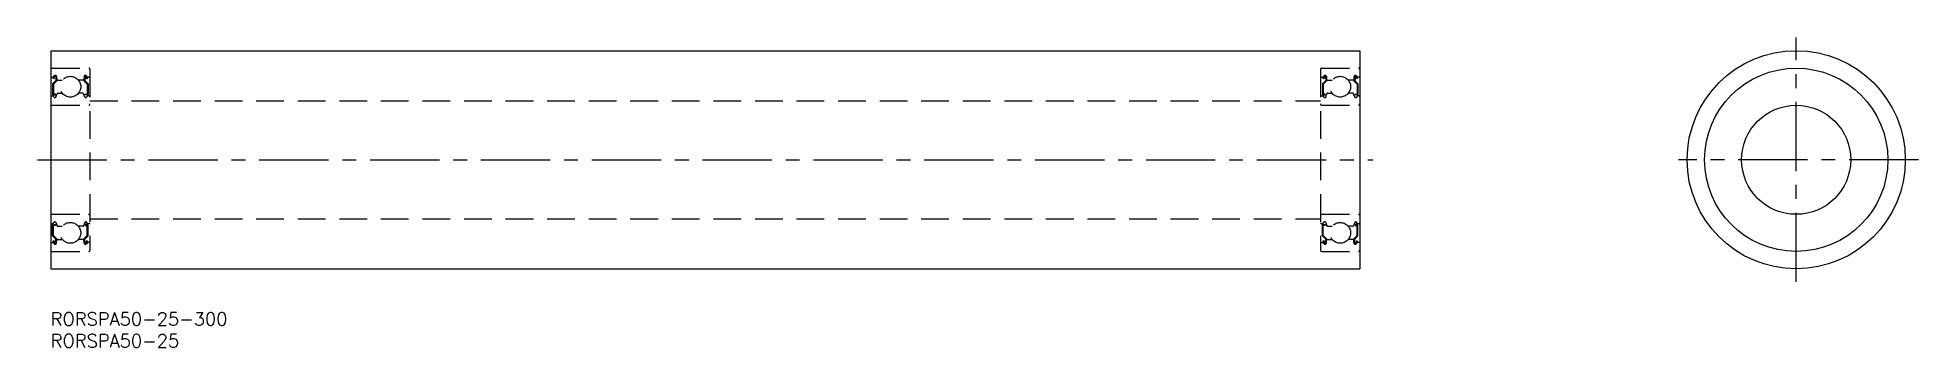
# Model space of a CAD drawing. Extents: x -3 to 428, y -8 to 63.
import ezdxf

# ---------------------------------------------------------------- set-up
doc = ezdxf.new("R2010")
doc.units = 0
doc.header["$LTSCALE"] = 0.5
doc.linetypes.add('CENTER', pattern=[50.8, 31.75, -6.35, 6.35, -6.35])
doc.linetypes.add('DASHED', pattern=[19.05, 12.7, -6.35])
for name, color, linetype in [('MSM_CENTER', 1, 'CENTER'), ('MSM_CONTINUOUS', 7, 'CONTINUOUS'), ('MSM_DASHED', 4, 'DASHED'), ('MSM_PART_NUMBER', 7, 'CONTINUOUS')]:
    doc.layers.add(name, color=color, linetype=linetype)
doc.styles.get("Standard").update_dxf_attribs({"font": 'txt.shx', "height": 3, "bigfont": 'bigfont.shx'})

# ---------------------------------------------------------------- blocks, each defined once
blk = doc.blocks.new('*U17')
at = {"layer": 'MSM_PART_NUMBER'}
blk.add_text('RORSPA50-25-300', height=3, dxfattribs=at).set_placement((0, -3))
blk = doc.blocks.new('*U18')
at = {"layer": 'MSM_PART_NUMBER'}
blk.add_text('RORSPA50-25', height=3, dxfattribs=at).set_placement((0, -8))

msp = doc.modelspace()

# ---------------------------------------------------------------- linework, layer by layer
at = {"layer": 'MSM_CENTER'}
for p, q in [((400, 7), (400, 63)), ((-3, 35), (303, 35)), ((428, 35), (373, 35))]:
    msp.add_line(p, q, dxfattribs=at)
at = {"layer": 'MSM_CONTINUOUS'}
for p, q in [((0, 60), (0, 10)), ((0, 60), (300, 60)), ((300, 60), (300, 10)), ((0, 10), (300, 10))]:
    msp.add_line(p, q, dxfattribs=at)
for radius in [25, 21, 12.5]:
    msp.add_circle((400, 35), radius, dxfattribs=at)
at = {"layer": 'MSM_DASHED'}
for p, q in [((0.1, 53.95), (0.56, 53.95)), ((0.3, 56), (8.7, 56)), ((1.18, 53.18), (0.43, 52.43)), ((0.43, 52.43), (0.43, 50.05)), ((0.56, 53.95), (0.81, 54.25)), ((0.74, 53.54), (0.58, 53.67)), ((1.38, 53.1), (0.63, 52.35)), ((0.63, 52.35), (0.63, 50.05)), ((0.71, 53.82), (0.96, 54.12)), ((0.87, 53.69), (0.71, 53.82)), ((0.74, 53.54), (0.87, 53.69)), ((1.14, 54.06), (1.18, 53.18)), ((1.34, 54.08), (1.4, 53.34)), ((1.38, 53.57), (1.38, 53.1)), ((1.5, 53.25), (2.65, 53.25)), ((7.5, 53.25), (6.35, 53.25)), ((7.66, 54.08), (7.6, 53.34)), ((7.62, 53.57), (7.62, 53.1)), ((7.62, 53.1), (8.37, 52.35)), ((7.86, 54.06), (7.82, 53.18)), ((7.82, 53.18), (8.57, 52.43)), ((8.29, 53.82), (8.04, 54.12)), ((8.13, 53.69), (8.29, 53.82)), ((8.26, 53.54), (8.13, 53.69)), ((8.44, 53.95), (8.19, 54.25)), ((8.26, 53.54), (8.42, 53.67)), ((8.37, 52.35), (8.37, 50.05)), ((8.9, 53.95), (8.44, 53.95)), ((8.57, 52.43), (8.57, 50.05)), ((9, 55.7), (9, 14.3)), ((291, 55.7), (291, 14.3)), ((291.1, 53.95), (291.56, 53.95)), ((291.3, 56), (299.7, 56)), ((292.18, 53.18), (291.43, 52.43)), ((291.43, 52.43), (291.43, 50.05)), ((291.56, 53.95), (291.81, 54.25)), ((291.74, 53.54), (291.58, 53.67)), ((292.38, 53.1), (291.63, 52.35)), ((291.63, 52.35), (291.63, 50.05)), ((291.71, 53.82), (291.96, 54.12)), ((291.87, 53.69), (291.71, 53.82)), ((291.74, 53.54), (291.87, 53.69)), ((292.14, 54.06), (292.18, 53.18)), ((292.34, 54.08), (292.4, 53.34)), ((292.38, 53.57), (292.38, 53.1)), ((292.5, 53.25), (293.65, 53.25)), ((298.5, 53.25), (297.35, 53.25)), ((298.66, 54.08), (298.6, 53.34)), ((298.62, 53.57), (298.62, 53.1)), ((298.62, 53.1), (299.37, 52.35)), ((298.86, 54.06), (298.82, 53.18)), ((298.82, 53.18), (299.57, 52.43)), ((299.29, 53.82), (299.04, 54.12)), ((299.13, 53.69), (299.29, 53.82)), ((299.26, 53.54), (299.13, 53.69)), ((299.44, 53.95), (299.19, 54.25)), ((299.26, 53.54), (299.42, 53.67)), ((299.37, 52.35), (299.37, 50.05)), ((299.9, 53.95), (299.44, 53.95)), ((299.57, 52.43), (299.57, 50.05)), ((0.2, 49.65), (0.5, 49.65)), ((0.3, 47.5), (8.7, 47.5)), ((0.5, 49.65), (0.78, 49.32)), ((1.08, 50.05), (0.63, 50.05)), ((0.63, 49.85), (1.08, 49.85)), ((0.93, 49.25), (0.99, 49.25)), ((1.08, 49.85), (1.08, 50.05)), ((1.18, 49.38), (1.45, 50.12)), ((1.64, 50.25), (2.65, 50.25)), ((7.36, 50.25), (6.35, 50.25)), ((7.82, 49.38), (7.55, 50.12)), ((7.92, 49.85), (7.92, 50.05)), ((7.92, 50.05), (8.37, 50.05)), ((8.37, 49.85), (7.92, 49.85)), ((8.07, 49.25), (8.01, 49.25)), ((8.5, 49.65), (8.22, 49.32)), ((8.8, 49.65), (8.5, 49.65)), ((9, 48.5), (291, 48.5)), ((291.2, 49.65), (291.5, 49.65)), ((291.3, 47.5), (299.7, 47.5)), ((291.5, 49.65), (291.78, 49.32)), ((292.08, 50.05), (291.63, 50.05)), ((291.63, 49.85), (292.08, 49.85)), ((291.93, 49.25), (291.99, 49.25)), ((292.08, 49.85), (292.08, 50.05)), ((292.18, 49.38), (292.45, 50.12)), ((292.64, 50.25), (293.65, 50.25)), ((298.36, 50.25), (297.35, 50.25)), ((298.82, 49.38), (298.55, 50.12)), ((298.92, 49.85), (298.92, 50.05)), ((298.92, 50.05), (299.37, 50.05)), ((299.37, 49.85), (298.92, 49.85)), ((299.07, 49.25), (299.01, 49.25)), ((299.5, 49.65), (299.22, 49.32)), ((299.8, 49.65), (299.5, 49.65)), ((0.3, 22.5), (8.7, 22.5)), ((291.3, 22.5), (299.7, 22.5)), ((0.2, 20.35), (0.5, 20.35)), ((0.43, 17.57), (0.43, 19.95)), ((1.18, 16.82), (0.43, 17.57)), ((0.5, 20.35), (0.78, 20.68)), ((0.63, 20.15), (1.08, 20.15)), ((0.63, 17.65), (0.63, 19.95)), ((1.08, 19.95), (0.63, 19.95)), ((1.38, 16.9), (0.63, 17.65)), ((0.93, 20.75), (0.99, 20.75)), ((1.08, 20.15), (1.08, 19.95)), ((1.18, 20.62), (1.45, 19.88)), ((1.64, 19.75), (2.65, 19.75)), ((1.89, 19.75), (1.89, 19.75)), ((2.14, 19.75), (2.14, 19.75)), ((7.36, 19.75), (6.35, 19.75)), ((7.82, 20.62), (7.55, 19.88)), ((7.62, 16.9), (8.37, 17.65)), ((7.82, 16.82), (8.57, 17.57)), ((7.92, 20.15), (7.92, 19.95)), ((8.37, 20.15), (7.92, 20.15)), ((7.92, 19.95), (8.37, 19.95)), ((8.07, 20.75), (8.01, 20.75)), ((8.5, 20.35), (8.22, 20.68)), ((8.37, 17.65), (8.37, 19.95)), ((8.8, 20.35), (8.5, 20.35)), ((8.57, 17.57), (8.57, 19.95)), ((9, 21.5), (291, 21.5)), ((291.2, 20.35), (291.5, 20.35)), ((291.43, 17.57), (291.43, 19.95)), ((292.18, 16.82), (291.43, 17.57)), ((291.5, 20.35), (291.78, 20.68)), ((291.63, 20.15), (292.08, 20.15)), ((291.63, 17.65), (291.63, 19.95)), ((292.08, 19.95), (291.63, 19.95)), ((292.38, 16.9), (291.63, 17.65)), ((291.93, 20.75), (291.99, 20.75)), ((292.08, 20.15), (292.08, 19.95)), ((292.18, 20.62), (292.45, 19.88)), ((292.64, 19.75), (293.65, 19.75)), ((292.89, 19.75), (292.89, 19.75)), ((293.14, 19.75), (293.14, 19.75)), ((298.36, 19.75), (297.35, 19.75)), ((298.82, 20.62), (298.55, 19.88)), ((298.62, 16.9), (299.37, 17.65)), ((298.82, 16.82), (299.57, 17.57)), ((298.92, 20.15), (298.92, 19.95)), ((299.37, 20.15), (298.92, 20.15)), ((298.92, 19.95), (299.37, 19.95)), ((299.07, 20.75), (299.01, 20.75)), ((299.5, 20.35), (299.22, 20.68)), ((299.37, 17.65), (299.37, 19.95)), ((299.8, 20.35), (299.5, 20.35)), ((299.57, 17.57), (299.57, 19.95)), ((0.1, 16.05), (0.56, 16.05)), ((0.3, 14), (8.7, 14)), ((0.56, 16.05), (0.81, 15.75)), ((0.74, 16.46), (0.58, 16.33)), ((0.87, 16.31), (0.71, 16.18)), ((0.71, 16.18), (0.96, 15.88)), ((0.74, 16.46), (0.87, 16.31)), ((1.14, 15.94), (1.18, 16.82)), ((1.34, 15.92), (1.4, 16.66)), ((1.38, 16.43), (1.38, 16.9)), ((1.5, 16.75), (2.65, 16.75)), ((7.5, 16.75), (6.35, 16.75)), ((7.66, 15.92), (7.6, 16.66)), ((7.62, 16.43), (7.62, 16.9)), ((7.86, 15.94), (7.82, 16.82)), ((8.29, 16.18), (8.04, 15.88)), ((8.26, 16.46), (8.13, 16.31)), ((8.13, 16.31), (8.29, 16.18)), ((8.44, 16.05), (8.19, 15.75)), ((8.26, 16.46), (8.42, 16.33)), ((8.9, 16.05), (8.44, 16.05)), ((291.1, 16.05), (291.56, 16.05)), ((291.3, 14), (299.7, 14)), ((291.56, 16.05), (291.81, 15.75)), ((291.74, 16.46), (291.58, 16.33)), ((291.87, 16.31), (291.71, 16.18)), ((291.71, 16.18), (291.96, 15.88)), ((291.74, 16.46), (291.87, 16.31)), ((292.14, 15.94), (292.18, 16.82)), ((292.34, 15.92), (292.4, 16.66)), ((292.38, 16.43), (292.38, 16.9)), ((292.5, 16.75), (293.65, 16.75)), ((298.5, 16.75), (297.35, 16.75)), ((298.66, 15.92), (298.6, 16.66)), ((298.62, 16.43), (298.62, 16.9)), ((298.86, 15.94), (298.82, 16.82)), ((299.29, 16.18), (299.04, 15.88)), ((299.26, 16.46), (299.13, 16.31)), ((299.13, 16.31), (299.29, 16.18)), ((299.44, 16.05), (299.19, 15.75)), ((299.26, 16.46), (299.42, 16.33)), ((299.9, 16.05), (299.44, 16.05))]:
    msp.add_line(p, q, dxfattribs=at)
for centre in [(4.5, 51.75), (295.5, 51.75), (4.5, 18.25), (295.5, 18.25)]:
    msp.add_circle(centre, 2.38, dxfattribs=at)
for centre, radius, start, end in [((0.3, 55.7), 0.3, 90, 180), ((0.1, 54.05), 0.1, 180, 270), ((0.71, 53.82), 0.2, 140, 230.0841), ((1.04, 54.05), 0.3, 4.9967, 140), ((1.04, 54.05), 0.1, 2.8198, 140.001), ((1.5, 53.35), 0.1, 184.9967, 270.0005), ((7.5, 53.35), 0.1, 269.9995, 355.0033), ((7.96, 54.05), 0.3, 40, 175.0033), ((7.96, 54.05), 0.1, 39.999, 177.1802), ((8.29, 53.82), 0.2, 309.9159, 40), ((8.7, 55.7), 0.3, 0, 90), ((8.9, 54.05), 0.1, 270, 0), ((291.3, 55.7), 0.3, 90, 180), ((291.1, 54.05), 0.1, 180, 270), ((291.71, 53.82), 0.2, 140, 230.0841), ((292.04, 54.05), 0.3, 4.9967, 140), ((292.04, 54.05), 0.1, 2.8198, 140.001), ((292.5, 53.35), 0.1, 184.9967, 270.0005), ((298.5, 53.35), 0.1, 269.9995, 355.0033), ((298.96, 54.05), 0.3, 40, 175.0033), ((298.96, 54.05), 0.1, 39.999, 177.1802), ((299.29, 53.82), 0.2, 309.9159, 40), ((299.7, 55.7), 0.3, 0, 90), ((299.9, 54.05), 0.1, 270, 0), ((0.2, 49.45), 0.2, 90, 180), ((0.3, 47.8), 0.3, 180, 270), ((0.63, 50.05), 0.2, 180, 270), ((0.93, 49.45), 0.2, 219.9919, 270), ((0.99, 49.45), 0.2, 270, 339.9919), ((1.64, 50.05), 0.2, 90, 159.9919), ((7.36, 50.05), 0.2, 20.0081, 90), ((8.01, 49.45), 0.2, 200.0081, 270), ((8.07, 49.45), 0.2, 270, 320.0081), ((8.37, 50.05), 0.2, 270, 0), ((8.7, 47.8), 0.3, 270, 0), ((8.8, 49.45), 0.2, 0, 90), ((291.2, 49.45), 0.2, 90, 180), ((291.3, 47.8), 0.3, 180, 270), ((291.63, 50.05), 0.2, 180, 270), ((291.93, 49.45), 0.2, 219.9919, 270), ((291.99, 49.45), 0.2, 270, 339.9919), ((292.64, 50.05), 0.2, 90, 159.9919), ((298.36, 50.05), 0.2, 20.0081, 90), ((299.01, 49.45), 0.2, 200.0081, 270), ((299.07, 49.45), 0.2, 270, 320.0081), ((299.37, 50.05), 0.2, 270, 0), ((299.7, 47.8), 0.3, 270, 0), ((299.8, 49.45), 0.2, 0, 90), ((0.3, 22.2), 0.3, 90, 180), ((8.7, 22.2), 0.3, 0, 90), ((291.3, 22.2), 0.3, 90, 180), ((299.7, 22.2), 0.3, 0, 90), ((0.2, 20.55), 0.2, 180, 270), ((0.63, 19.95), 0.2, 90, 180), ((0.93, 20.55), 0.2, 90, 140.0081), ((0.99, 20.55), 0.2, 20.0081, 90), ((1.64, 19.95), 0.2, 200.0081, 270), ((7.36, 19.95), 0.2, 270, 339.9919), ((8.01, 20.55), 0.2, 90, 159.9919), ((8.07, 20.55), 0.2, 39.9919, 90), ((8.37, 19.95), 0.2, 0, 90), ((8.8, 20.55), 0.2, 270, 0), ((291.2, 20.55), 0.2, 180, 270), ((291.63, 19.95), 0.2, 90, 180), ((291.93, 20.55), 0.2, 90, 140.0081), ((291.99, 20.55), 0.2, 20.0081, 90), ((292.64, 19.95), 0.2, 200.0081, 270), ((298.36, 19.95), 0.2, 270, 339.9919), ((299.01, 20.55), 0.2, 90, 159.9919), ((299.07, 20.55), 0.2, 39.9919, 90), ((299.37, 19.95), 0.2, 0, 90), ((299.8, 20.55), 0.2, 270, 0), ((0.1, 15.95), 0.1, 90, 180), ((0.3, 14.3), 0.3, 180, 270), ((0.71, 16.18), 0.2, 129.9159, 220), ((1.04, 15.95), 0.3, 220, 355.0033), ((1.04, 15.95), 0.1, 219.999, 357.1802), ((1.5, 16.65), 0.1, 89.9995, 175.0033), ((7.5, 16.65), 0.1, 4.9967, 90.0005), ((7.96, 15.95), 0.3, 184.9967, 320), ((7.96, 15.95), 0.1, 182.8198, 320.001), ((8.29, 16.18), 0.2, 320, 50.0841), ((8.7, 14.3), 0.3, 270, 0), ((8.9, 15.95), 0.1, 0, 90), ((291.1, 15.95), 0.1, 90, 180), ((291.3, 14.3), 0.3, 180, 270), ((291.71, 16.18), 0.2, 129.9159, 220), ((292.04, 15.95), 0.3, 220, 355.0033), ((292.04, 15.95), 0.1, 219.999, 357.1802), ((292.5, 16.65), 0.1, 89.9995, 175.0033), ((298.5, 16.65), 0.1, 4.9967, 90.0005), ((298.96, 15.95), 0.3, 184.9967, 320), ((298.96, 15.95), 0.1, 182.8198, 320.001), ((299.29, 16.18), 0.2, 320, 50.0841), ((299.7, 14.3), 0.3, 270, 0), ((299.9, 15.95), 0.1, 0, 90)]:
    msp.add_arc(centre, radius, start, end, dxfattribs=at)

# ---------------------------------------------------------------- block references
at = {"layer": 'MSM_CONTINUOUS'}
for name in ['*U17', '*U18']:
    msp.add_blockref(name, (0, 0), dxfattribs=at)

doc.saveas('drawing.dxf')
